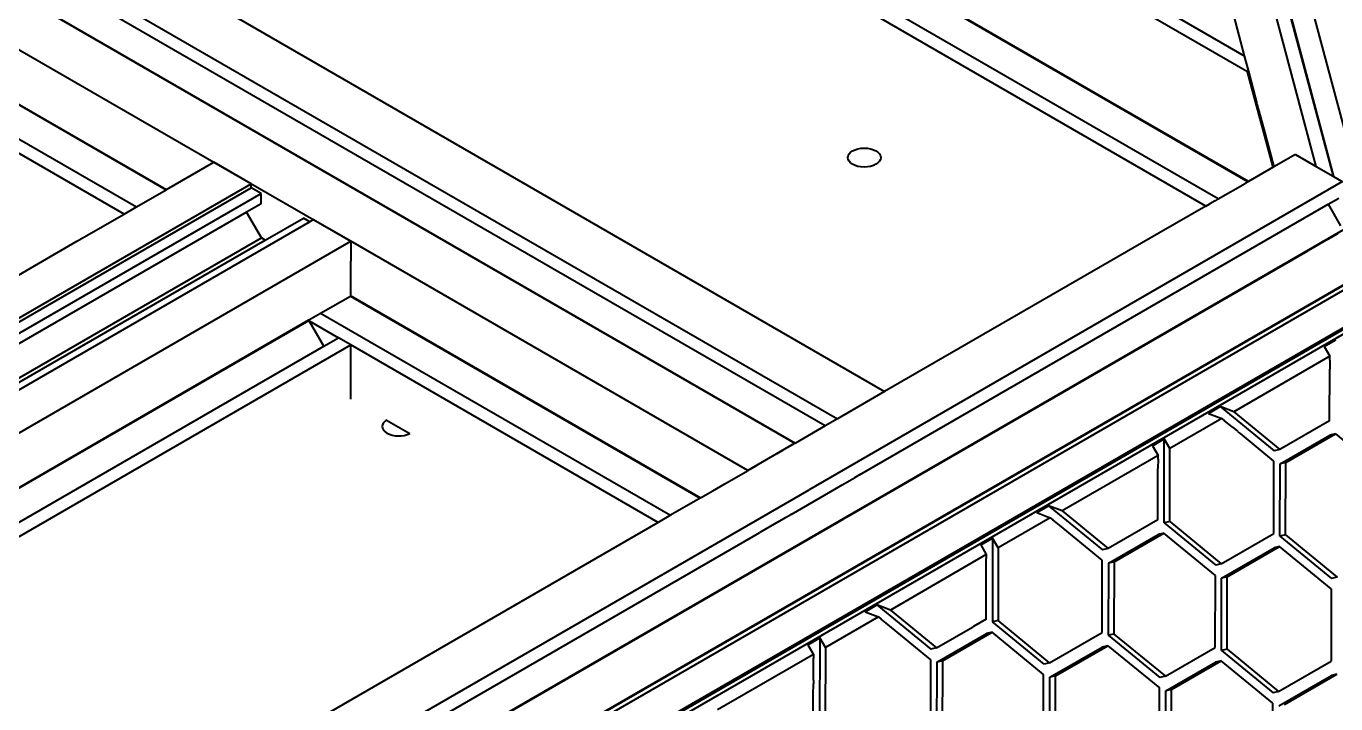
# Model space of a CAD drawing. Header units: millimetres. Extents: x 15 to 415, y 5 to 292.
# Drawn here: x 328.47 to 345.38, y 74.86 to 83.61 of the extents above; entities that cross this region are included whole.
import ezdxf

# ---------------------------------------------------------------- set-up
doc = ezdxf.new("R2010")
doc.units = ezdxf.units.MM
doc.layers.add('Geometries', color=7, linetype='Continuous')

msp = doc.modelspace()

# ---------------------------------------------------------------- linework, layer by layer
at = {"layer": 'Geometries', "linetype": 'Continuous', "lineweight": 40}
for p, q in [((329.2651, 141.9545), (345.3404, 81.6741)), ((345.1234, 81.7994), (329.106, 141.8626)), ((345.7884, 81.156), (330.3753, 138.9532)), ((331.1959, 134.7401), (345.3486, 81.6694)), ((344.2375, 83.0185), (307.5537, 104.1979)), ((307.9993, 102.5269), (344.2437, 81.6012)), ((343.7002, 81.2874), (308.1971, 101.7852)), ((309.707, 96.1234), (339.5513, 78.8927)), ((309.9289, 95.291), (338.9414, 78.5406)), ((338.7829, 78.4484), (309.9868, 95.0738)), ((310.1267, 94.5493), (338.3986, 78.2265)), ((310.1284, 94.5431), (338.3934, 78.2242)), ((310.3504, 93.7107), (330.8898, 81.8522)), ((310.5724, 92.8783), (330.28, 81.5001)), ((310.574, 92.8721), (330.2754, 81.4975)), ((310.7139, 92.3475), (329.891, 81.2755)), ((329.7319, 81.1837), (310.7718, 92.1303)), ((342.4644, 82.6337), (333.4322, 87.8484)), ((343.6835, 81.4808), (333.8392, 87.1644)), ((337.6974, 86.9781), (344.1935, 83.2276)), ((344.0536, 83.7522), (344.1935, 83.2276)), ((344.1935, 83.2276), (344.2477, 83.0244)), ((344.2375, 83.0185), (344.2477, 83.0244)), ((344.2477, 83.0244), (344.3093, 82.7933)), ((344.5658, 81.7872), (344.2375, 83.0185)), ((344.3093, 82.7933), (344.3581, 82.6101)), ((342.7493, 82.4692), (342.4644, 82.6337)), ((344.3581, 82.6101), (344.3633, 82.5908)), ((344.3633, 82.5908), (344.446, 82.2804)), ((331.2557, 71.4285), (350.3635, 82.4604)), ((336.4523, 74.5082), (350.1655, 82.4255)), ((336.4595, 74.4923), (350.185, 82.4168)), ((344.2482, 81.6038), (342.7493, 82.4692)), ((331.2557, 71.4285), (350.0656, 82.2884)), ((336.4595, 74.4923), (349.8938, 82.2487)), ((344.446, 82.2804), (344.576, 81.7931)), ((348.7749, 82.104), (329.7306, 71.1087)), ((330.28, 81.5001), (330.8898, 81.8522)), ((331.3716, 81.5741), (330.8898, 81.8522)), ((330.8898, 81.8522), (332.6576, 80.8316)), ((344.8552, 81.9543), (344.576, 81.7931)), ((344.8552, 81.9543), (345.1234, 81.7994)), ((344.5658, 81.7872), (344.2482, 81.6038)), ((344.576, 81.7931), (344.5658, 81.7872)), ((345.1234, 81.7994), (345.3404, 81.6741)), ((345.3404, 81.6741), (345.3486, 81.6694)), ((345.3486, 81.6694), (345.4511, 81.6102)), ((317.2294, 73.4091), (331.3716, 81.5741)), ((317.2736, 73.3836), (331.3716, 81.523)), ((330.2754, 81.4975), (330.28, 81.5001)), ((331.3716, 81.523), (331.3716, 81.5741)), ((331.4997, 81.4491), (331.3716, 81.523)), ((345.4651, 81.6021), (338.5772, 77.6254)), ((343.8593, 81.3793), (344.2058, 81.5793)), ((344.2437, 81.6012), (344.2058, 81.5793)), ((344.2482, 81.6038), (344.2437, 81.6012)), ((317.4018, 73.3096), (331.4997, 81.4491)), ((329.891, 81.2755), (330.2754, 81.4975)), ((331.4997, 81.3164), (331.4997, 81.4491)), ((343.8593, 81.3793), (343.6835, 81.4808)), ((343.8197, 81.3564), (343.7482, 81.3151)), ((343.8593, 81.3793), (343.8197, 81.3564)), ((345.2772, 81.31), (345.4161, 81.3902)), ((331.3118, 81.2079), (317.5167, 73.2433)), ((329.1221, 80.8316), (329.7319, 81.1837)), ((329.7319, 81.1837), (329.891, 81.2755)), ((331.4997, 81.3164), (331.3118, 81.2079)), ((331.504, 80.875), (331.3118, 81.2079)), ((339.2287, 77.8178), (345.2772, 81.31)), ((343.7002, 81.2874), (343.0903, 80.9353)), ((343.7002, 81.2874), (343.7482, 81.3151)), ((345.2772, 81.31), (345.4377, 81.032)), ((332.1317, 81.0842), (318.0338, 72.9447)), ((331.5527, 80.8469), (332.0477, 81.1327)), ((332.1317, 81.0842), (332.0477, 81.1327)), ((332.1759, 81.1097), (332.1317, 81.0842)), ((332.6576, 80.8316), (332.1759, 81.1097)), ((316.7477, 73.6872), (329.1221, 80.8316)), ((317.901, 73.0214), (331.504, 80.875)), ((317.9498, 72.9932), (331.5527, 80.8469)), ((345.4694, 80.9771), (317.9787, 65.1054)), ((346.623, 80.9336), (318.3387, 64.6037)), ((318.5155, 72.6666), (332.6576, 80.8316)), ((329.5372, 71.064), (346.623, 80.9285)), ((331.5527, 80.8469), (331.504, 80.875)), ((332.6576, 80.8316), (332.6576, 80.5764)), ((337.7836, 77.8721), (332.6576, 80.8316)), ((343.0903, 80.9353), (339.5513, 78.8921)), ((345.2757, 80.86), (345.0172, 80.7108)), ((345.2757, 80.86), (345.4016, 80.9327)), ((339.0696, 77.2769), (345.0172, 80.7108)), ((332.6576, 80.4707), (332.6576, 80.5764)), ((332.6576, 80.3111), (332.6576, 80.4707)), ((332.6576, 80.1274), (332.6576, 80.3111)), ((332.2687, 79.9028), (332.6531, 80.1247)), ((332.6531, 80.1247), (332.6576, 80.1274)), ((332.6531, 80.1247), (337.1697, 77.517)), ((332.6576, 80.1274), (337.1743, 77.5197)), ((319.1253, 72.3145), (332.1184, 79.8161)), ((319.1299, 72.3119), (332.1184, 79.8108)), ((332.1184, 79.8161), (332.2687, 79.9028)), ((332.1184, 79.8108), (332.1184, 79.8161)), ((332.1227, 79.8034), (332.1184, 79.8108)), ((332.2687, 79.9028), (336.7853, 77.2951)), ((332.3106, 79.4779), (332.1227, 79.8034)), ((332.1227, 79.8034), (332.4985, 79.5864)), ((319.5143, 72.09), (332.3106, 79.4779)), ((319.6734, 71.9981), (332.6576, 79.4946)), ((332.3106, 79.4779), (332.4985, 79.5864)), ((332.6576, 79.4946), (332.4985, 79.5864)), ((332.6576, 79.4946), (332.4985, 79.5864)), ((332.6576, 78.7938), (332.6576, 79.4946)), ((336.6262, 77.2033), (332.6576, 79.4946)), ((345.2257, 79.4728), (345.3788, 79.5611)), ((345.2257, 79.4728), (345.3788, 79.5611)), ((345.2257, 79.4728), (345.2979, 79.3472)), ((345.2257, 79.4728), (345.2979, 79.3472)), ((345.2979, 79.3472), (344.0591, 78.632)), ((345.2979, 79.3472), (344.0591, 78.632)), ((345.2978, 79.2976), (345.2979, 79.3472)), ((345.2978, 79.2976), (345.2979, 79.3472)), ((345.2964, 78.5149), (345.2976, 79.1809)), ((345.2964, 78.5149), (345.2976, 79.1809)), ((345.2978, 79.2976), (345.2976, 79.1809)), ((345.2978, 79.2976), (345.2976, 79.1809)), ((339.5513, 78.8927), (338.9414, 78.5406)), ((339.5513, 78.8921), (338.9414, 78.54)), ((339.5513, 78.8921), (339.5513, 78.8927)), ((343.7316, 78.6102), (343.8848, 78.6986)), ((343.7316, 78.6102), (343.8848, 78.6986)), ((343.8848, 78.6986), (344.5828, 78.128)), ((344.0591, 78.632), (343.8848, 78.6986)), ((343.8848, 78.6986), (344.5828, 78.128)), ((344.0591, 78.632), (343.8848, 78.6986)), ((344.0591, 78.632), (344.6552, 78.1447)), ((344.0591, 78.632), (344.6552, 78.1447)), ((333.1219, 78.5223), (333.4191, 78.3507)), ((338.9414, 78.54), (338.7829, 78.4484)), ((338.9414, 78.5406), (338.9414, 78.54)), ((343.9059, 78.5436), (343.2342, 78.1557)), ((343.9059, 78.5436), (343.2342, 78.1557)), ((343.7316, 78.6102), (343.9059, 78.5436)), ((343.7316, 78.6102), (343.9059, 78.5436)), ((343.9059, 78.5436), (343.9415, 78.5145)), ((343.9059, 78.5436), (343.9415, 78.5145)), ((344.0375, 78.436), (343.9415, 78.5145)), ((344.0375, 78.436), (343.9415, 78.5145)), ((345.2964, 78.5149), (344.6552, 78.1447)), ((345.2964, 78.5149), (344.6552, 78.1447)), ((338.7829, 78.4484), (338.3986, 78.2265)), ((344.0375, 78.436), (344.1059, 78.3801)), ((344.0375, 78.436), (344.1059, 78.3801)), ((344.1116, 78.3754), (344.1059, 78.3801)), ((344.1116, 78.3754), (344.1059, 78.3801)), ((344.1116, 78.3754), (344.122, 78.3669)), ((344.1116, 78.3754), (344.122, 78.3669)), ((344.1439, 78.349), (344.122, 78.3669)), ((344.1439, 78.349), (344.122, 78.3669)), ((344.5784, 77.9937), (344.1439, 78.349)), ((344.5784, 77.9937), (344.1439, 78.349)), ((344.6589, 77.9586), (345.3001, 78.3288)), ((344.6589, 77.9586), (345.3001, 78.3288)), ((344.7313, 77.9754), (345.3725, 78.3456)), ((344.7313, 77.9754), (345.3725, 78.3456)), ((345.3725, 78.3456), (345.3001, 78.3288)), ((345.3725, 78.3456), (345.3001, 78.3288)), ((345.3725, 78.3456), (346.0383, 77.7989)), ((345.3725, 78.3456), (346.0383, 77.7989)), ((338.3934, 78.2242), (337.7836, 77.8721)), ((338.2349, 78.132), (338.1588, 78.0881)), ((338.3934, 78.2236), (338.2349, 78.132)), ((338.3986, 78.2265), (338.3934, 78.2236)), ((338.3934, 78.2236), (338.3934, 78.2242)), ((343.009, 78.1929), (343.162, 78.2813)), ((343.009, 78.1929), (343.162, 78.2813)), ((343.009, 78.1929), (343.0811, 78.0674)), ((343.009, 78.1929), (343.0811, 78.0674)), ((343.1601, 77.1999), (343.162, 78.2813)), ((343.1601, 77.1999), (343.162, 78.2813)), ((343.2342, 78.1557), (343.162, 78.2813)), ((343.2342, 78.1557), (343.162, 78.2813)), ((343.2325, 77.2167), (343.2342, 78.1557)), ((343.2325, 77.2167), (343.2342, 78.1557)), ((344.6552, 78.1447), (344.5828, 78.128)), ((344.6552, 78.1447), (344.5828, 78.128)), ((338.1588, 78.0881), (337.896, 77.9364)), ((343.0811, 78.0674), (341.8424, 77.3522)), ((343.0811, 78.0674), (341.8424, 77.3522)), ((343.081, 78.0178), (343.0808, 77.9011)), ((343.081, 78.0178), (343.0808, 77.9011)), ((343.081, 78.0178), (343.0811, 78.0674)), ((343.081, 78.0178), (343.0811, 78.0674)), ((344.5751, 77.0608), (344.5784, 77.9937)), ((344.5751, 77.0608), (344.5784, 77.9937)), ((344.6556, 77.0257), (344.6589, 77.9586)), ((344.6556, 77.0257), (344.6589, 77.9586)), ((344.7313, 77.9754), (344.6589, 77.9586)), ((344.7313, 77.9754), (344.6589, 77.9586)), ((344.728, 77.0424), (344.7313, 77.9754)), ((344.728, 77.0424), (344.7313, 77.9754)), ((337.4892, 77.7015), (337.7814, 77.8702)), ((337.7836, 77.8714), (337.7814, 77.8702)), ((337.7836, 77.8714), (337.896, 77.9364)), ((337.7836, 77.8714), (337.7836, 77.8721)), ((339.0039, 77.6881), (339.163, 77.7799)), ((339.2287, 77.8178), (339.163, 77.7799)), ((343.0797, 77.235), (343.0808, 77.9011)), ((343.0797, 77.235), (343.0808, 77.9011)), ((322.6673, 68.4398), (338.5772, 77.6254)), ((337.1743, 77.5197), (337.3333, 77.6115)), ((337.3333, 77.6115), (337.4892, 77.7015)), ((338.8565, 77.603), (339.0039, 77.6881)), ((337.1697, 77.517), (336.7853, 77.2951)), ((337.1743, 77.5197), (337.1697, 77.517)), ((338.3445, 77.3073), (338.8565, 77.603)), ((336.7853, 77.2951), (336.6262, 77.2033)), ((338.2728, 77.266), (338.31, 77.2875)), ((338.31, 77.2875), (338.3262, 77.2968)), ((338.3445, 77.3073), (338.3262, 77.2968)), ((339.0686, 77.2764), (339.017, 77.2466)), ((339.0686, 77.2764), (339.0696, 77.2769)), ((341.5148, 77.3303), (341.6681, 77.4188)), ((341.5148, 77.3303), (341.6681, 77.4188)), ((341.5148, 77.3303), (341.6891, 77.2637)), ((341.5148, 77.3303), (341.6891, 77.2637)), ((341.6681, 77.4188), (342.3661, 76.8481)), ((341.8424, 77.3522), (341.6681, 77.4188)), ((341.6681, 77.4188), (342.3661, 76.8481)), ((341.8424, 77.3522), (341.6681, 77.4188)), ((341.8424, 77.3522), (342.4385, 76.8648)), ((341.8424, 77.3522), (342.4385, 76.8648)), ((323.1597, 68.0913), (339.017, 77.2466)), ((336.6262, 77.2033), (336.0164, 76.8512)), ((338.176, 77.2101), (337.9387, 77.0731)), ((338.176, 77.2101), (338.2728, 77.266)), ((341.6891, 77.2637), (341.0174, 76.8759)), ((341.6891, 77.2637), (341.0174, 76.8759)), ((341.6891, 77.2637), (341.7247, 77.2347)), ((341.6891, 77.2637), (341.7247, 77.2347)), ((341.8083, 77.1663), (341.7247, 77.2347)), ((341.8083, 77.1663), (341.7247, 77.2347)), ((342.3617, 76.7139), (341.8083, 77.1663)), ((342.3617, 76.7139), (341.8083, 77.1663)), ((343.0797, 77.235), (342.4385, 76.8648)), ((343.0797, 77.235), (342.4385, 76.8648)), ((343.2325, 77.2167), (343.1601, 77.1999)), ((343.2325, 77.2167), (343.1601, 77.1999)), ((343.1601, 77.1999), (343.8259, 76.6533)), ((343.1601, 77.1999), (343.8259, 76.6533)), ((343.2325, 77.2167), (343.8983, 76.67)), ((343.2325, 77.2167), (343.8983, 76.67)), ((323.3188, 68.6323), (337.9387, 77.0731)), ((340.7922, 76.9131), (340.9452, 77.0014)), ((340.7922, 76.9131), (340.9452, 77.0014)), ((340.9452, 77.0014), (340.9433, 75.9201)), ((340.9452, 77.0014), (340.9433, 75.9201)), ((341.0174, 76.8759), (340.9452, 77.0014)), ((341.0174, 76.8759), (340.9452, 77.0014)), ((342.4421, 76.6788), (343.0833, 77.049)), ((342.4421, 76.6788), (343.0833, 77.049)), ((342.5145, 76.6955), (343.1557, 77.0657)), ((342.5145, 76.6955), (343.1557, 77.0657)), ((343.1557, 77.0657), (343.0833, 77.049)), ((343.1557, 77.0657), (343.0833, 77.049)), ((343.8215, 76.5191), (343.1557, 77.0657)), ((343.8215, 76.5191), (343.1557, 77.0657)), ((343.8983, 76.67), (344.5751, 77.0608)), ((343.8983, 76.67), (344.5751, 77.0608)), ((344.728, 77.0424), (344.6556, 77.0257)), ((344.728, 77.0424), (344.6556, 77.0257)), ((344.6556, 77.0257), (345.323, 76.48)), ((344.6556, 77.0257), (345.323, 76.48)), ((344.728, 77.0424), (345.3954, 76.4967)), ((344.728, 77.0424), (345.3954, 76.4967)), ((336.0164, 76.8512), (323.6414, 69.7065)), ((340.8643, 76.7875), (339.6256, 76.0723)), ((340.8643, 76.7875), (339.6256, 76.0723)), ((340.7922, 76.9131), (340.8643, 76.7875)), ((340.7922, 76.9131), (340.8643, 76.7875)), ((340.8643, 76.7875), (340.8643, 76.7379)), ((340.8643, 76.7875), (340.8643, 76.7379)), ((341.0174, 76.8759), (341.0157, 75.9368)), ((341.0174, 76.8759), (341.0157, 75.9368)), ((342.4385, 76.8648), (342.3661, 76.8481)), ((342.4385, 76.8648), (342.3661, 76.8481)), ((343.9019, 76.4839), (344.5788, 76.8747)), ((343.9019, 76.4839), (344.5788, 76.8747)), ((343.9743, 76.5007), (344.6512, 76.8915)), ((343.9743, 76.5007), (344.6512, 76.8915)), ((344.6512, 76.8915), (344.5788, 76.8747)), ((344.6512, 76.8915), (344.5788, 76.8747)), ((345.3186, 76.3458), (344.6512, 76.8915)), ((345.3186, 76.3458), (344.6512, 76.8915)), ((340.8629, 75.9552), (340.8641, 76.6212)), ((340.8629, 75.9552), (340.8641, 76.6212)), ((340.8641, 76.6212), (340.8643, 76.7379)), ((340.8641, 76.6212), (340.8643, 76.7379)), ((342.3583, 75.7809), (342.3617, 76.7139)), ((342.3583, 75.7809), (342.3617, 76.7139)), ((342.4421, 76.6788), (342.4388, 75.7458)), ((342.4421, 76.6788), (342.4388, 75.7458)), ((342.5145, 76.6955), (342.4421, 76.6788)), ((342.5145, 76.6955), (342.4421, 76.6788)), ((342.5145, 76.6955), (342.5112, 75.7626)), ((342.5145, 76.6955), (342.5112, 75.7626)), ((343.8983, 76.67), (343.8259, 76.6533)), ((343.8983, 76.67), (343.8259, 76.6533)), ((343.8198, 75.5871), (343.8215, 76.5191)), ((343.8198, 75.5871), (343.8215, 76.5191)), ((343.9003, 75.552), (343.9019, 76.4839)), ((343.9003, 75.552), (343.9019, 76.4839)), ((343.9743, 76.5007), (343.9019, 76.4839)), ((343.9743, 76.5007), (343.9019, 76.4839)), ((343.9727, 75.5687), (343.9743, 76.5007)), ((343.9727, 75.5687), (343.9743, 76.5007)), ((345.3954, 76.4967), (345.323, 76.48)), ((345.3954, 76.4967), (345.323, 76.48)), ((345.3186, 76.3458), (345.3153, 75.4128)), ((345.3186, 76.3458), (345.3153, 75.4128)), ((339.2981, 76.0504), (339.4513, 76.1389)), ((339.2981, 76.0504), (339.4513, 76.1389)), ((339.4513, 76.1389), (340.1493, 75.5682)), ((339.4513, 76.1389), (340.1493, 75.5682)), ((339.6256, 76.0723), (339.4513, 76.1389)), ((339.6256, 76.0723), (339.4513, 76.1389)), ((339.4724, 75.9839), (338.7858, 75.5875)), ((339.4724, 75.9839), (338.7858, 75.5875)), ((339.2981, 76.0504), (339.4724, 75.9839)), ((339.2981, 76.0504), (339.4724, 75.9839)), ((339.4724, 75.9839), (339.5079, 75.9548)), ((339.4724, 75.9839), (339.5079, 75.9548)), ((339.5915, 75.8865), (339.5079, 75.9548)), ((339.5915, 75.8865), (339.5079, 75.9548)), ((339.6256, 76.0723), (340.2217, 75.585)), ((339.6256, 76.0723), (340.2217, 75.585)), ((340.8629, 75.9552), (340.7, 75.8612)), ((340.8629, 75.9552), (340.7, 75.8612)), ((341.0157, 75.9368), (340.9433, 75.9201)), ((341.0157, 75.9368), (340.9433, 75.9201)), ((341.6091, 75.3734), (340.9433, 75.9201)), ((341.6091, 75.3734), (340.9433, 75.9201)), ((341.6815, 75.3901), (341.0157, 75.9368)), ((341.6815, 75.3901), (341.0157, 75.9368)), ((340.1449, 75.434), (339.5915, 75.8865)), ((340.1449, 75.434), (339.5915, 75.8865)), ((340.2217, 75.585), (340.6844, 75.8521)), ((340.2217, 75.585), (340.6844, 75.8521)), ((340.2253, 75.3989), (340.8665, 75.7691)), ((340.2253, 75.3989), (340.8665, 75.7691)), ((340.2977, 75.4157), (340.9389, 75.7859)), ((340.2977, 75.4157), (340.9389, 75.7859)), ((340.7, 75.8612), (340.6844, 75.8521)), ((340.7, 75.8612), (340.6844, 75.8521)), ((340.9389, 75.7859), (340.8665, 75.7691)), ((340.9389, 75.7859), (340.8665, 75.7691)), ((341.6047, 75.2392), (340.9389, 75.7859)), ((341.6047, 75.2392), (340.9389, 75.7859)), ((341.6815, 75.3901), (342.3583, 75.7809)), ((341.6815, 75.3901), (342.3583, 75.7809)), ((342.5112, 75.7626), (342.4388, 75.7458)), ((342.5112, 75.7626), (342.4388, 75.7458)), ((342.5112, 75.7626), (343.1786, 75.2169)), ((342.5112, 75.7626), (343.1786, 75.2169)), ((338.5607, 75.6247), (338.7139, 75.7132)), ((338.5607, 75.6247), (338.7139, 75.7132)), ((338.5607, 75.6247), (338.6326, 75.499)), ((338.5607, 75.6247), (338.6326, 75.499)), ((338.7139, 75.7132), (338.7101, 74.6307)), ((338.7139, 75.7132), (338.7101, 74.6307)), ((338.7858, 75.5875), (338.7139, 75.7132)), ((338.7858, 75.5875), (338.7139, 75.7132)), ((338.7858, 75.5875), (338.7825, 74.6474)), ((338.7858, 75.5875), (338.7825, 74.6474)), ((340.2217, 75.585), (340.1493, 75.5682)), ((340.2217, 75.585), (340.1493, 75.5682)), ((341.6851, 75.2041), (342.362, 75.5949)), ((341.6851, 75.2041), (342.362, 75.5949)), ((341.7575, 75.2208), (342.4344, 75.6116)), ((341.7575, 75.2208), (342.4344, 75.6116)), ((342.4344, 75.6116), (342.362, 75.5949)), ((342.4344, 75.6116), (342.362, 75.5949)), ((342.4344, 75.6116), (343.1018, 75.0659)), ((342.4344, 75.6116), (343.1018, 75.0659)), ((342.4388, 75.7458), (343.1062, 75.2001)), ((342.4388, 75.7458), (343.1062, 75.2001)), ((343.1786, 75.2169), (343.8198, 75.5871)), ((343.1786, 75.2169), (343.8198, 75.5871)), ((338.6326, 75.499), (337.3938, 74.7838)), ((338.6326, 75.499), (337.3938, 74.7838)), ((338.632, 75.3325), (338.6324, 75.4493)), ((338.632, 75.3325), (338.6324, 75.4493)), ((338.6326, 75.499), (338.6324, 75.4493)), ((338.6326, 75.499), (338.6324, 75.4493)), ((340.1449, 75.434), (340.1422, 74.6911)), ((340.1449, 75.434), (340.1422, 74.6911)), ((340.2977, 75.4157), (340.2253, 75.3989)), ((340.2977, 75.4157), (340.2253, 75.3989)), ((340.2977, 75.4157), (340.2944, 74.4827)), ((340.2977, 75.4157), (340.2944, 74.4827)), ((343.2547, 75.0476), (343.8959, 75.4178)), ((343.2547, 75.0476), (343.8959, 75.4178)), ((343.8959, 75.4178), (343.8235, 75.401)), ((343.8959, 75.4178), (343.8235, 75.401)), ((344.5617, 74.8711), (343.8959, 75.4178)), ((344.5617, 74.8711), (343.8959, 75.4178)), ((343.9727, 75.5687), (343.9003, 75.552)), ((343.9727, 75.5687), (343.9003, 75.552)), ((343.9003, 75.552), (344.566, 75.0053)), ((343.9003, 75.552), (344.566, 75.0053)), ((343.9727, 75.5687), (344.6385, 75.022)), ((343.9727, 75.5687), (344.6385, 75.022)), ((344.6385, 75.022), (345.3153, 75.4128)), ((344.6385, 75.022), (345.3153, 75.4128)), ((338.6314, 75.1664), (338.632, 75.3325)), ((338.6314, 75.1664), (338.632, 75.3325)), ((340.2253, 75.3989), (340.222, 74.466)), ((340.2253, 75.3989), (340.222, 74.466)), ((341.6815, 75.3901), (341.6091, 75.3734)), ((341.6815, 75.3901), (341.6091, 75.3734)), ((343.1823, 75.0308), (343.8235, 75.401)), ((343.1823, 75.0308), (343.8235, 75.401)), ((344.7145, 74.8527), (345.3913, 75.2435)), ((344.7145, 74.8527), (345.3913, 75.2435)), ((345.3913, 75.2435), (345.3189, 75.2268)), ((345.3913, 75.2435), (345.3189, 75.2268)), ((338.6308, 74.9823), (338.6312, 75.1205)), ((338.6308, 74.9823), (338.6312, 75.1205)), ((338.6314, 75.1664), (338.6312, 75.1209)), ((338.6314, 75.1664), (338.6312, 75.1209)), ((338.6312, 75.1205), (338.6312, 75.1209)), ((338.6312, 75.1205), (338.6312, 75.1209)), ((341.6031, 74.3072), (341.6047, 75.2392)), ((341.6031, 74.3072), (341.6047, 75.2392)), ((341.6835, 74.2721), (341.6851, 75.2041)), ((341.6835, 74.2721), (341.6851, 75.2041)), ((341.7575, 75.2208), (341.6851, 75.2041)), ((341.7575, 75.2208), (341.6851, 75.2041)), ((341.7559, 74.2888), (341.7575, 75.2208)), ((341.7559, 74.2888), (341.7575, 75.2208)), ((343.1786, 75.2169), (343.1062, 75.2001)), ((343.1786, 75.2169), (343.1062, 75.2001)), ((344.6421, 74.836), (345.3189, 75.2268)), ((344.6421, 74.836), (345.3189, 75.2268)), ((338.6299, 74.7503), (338.6308, 74.9823)), ((338.6299, 74.7503), (338.6308, 74.9823)), ((343.0985, 74.133), (343.1018, 75.0659)), ((343.0985, 74.133), (343.1018, 75.0659)), ((343.179, 74.0979), (343.1823, 75.0308)), ((343.179, 74.0979), (343.1823, 75.0308)), ((343.2547, 75.0476), (343.1823, 75.0308)), ((343.2547, 75.0476), (343.1823, 75.0308)), ((343.2514, 74.1146), (343.2547, 75.0476)), ((343.2514, 74.1146), (343.2547, 75.0476)), ((344.6385, 75.022), (344.566, 75.0053)), ((344.6385, 75.022), (344.566, 75.0053)), ((344.56, 73.9391), (344.5617, 74.8711)), ((344.56, 73.9391), (344.5617, 74.8711))]:
    msp.add_line(p, q, dxfattribs=at)
msp.add_ellipse((339.2881, 81.9124), major_axis=(-0.2125, 0), ratio=0.5773503, dxfattribs=at)
for start_param, end_param in [(5.5352309, 8.5821142), (2.2989289, 2.3187507)]:
    msp.add_ellipse((333.2777, 78.4423), major_axis=(-0.2125, 0), ratio=0.5773503, start_param=start_param, end_param=end_param, dxfattribs=at)

doc.saveas('drawing.dxf')
